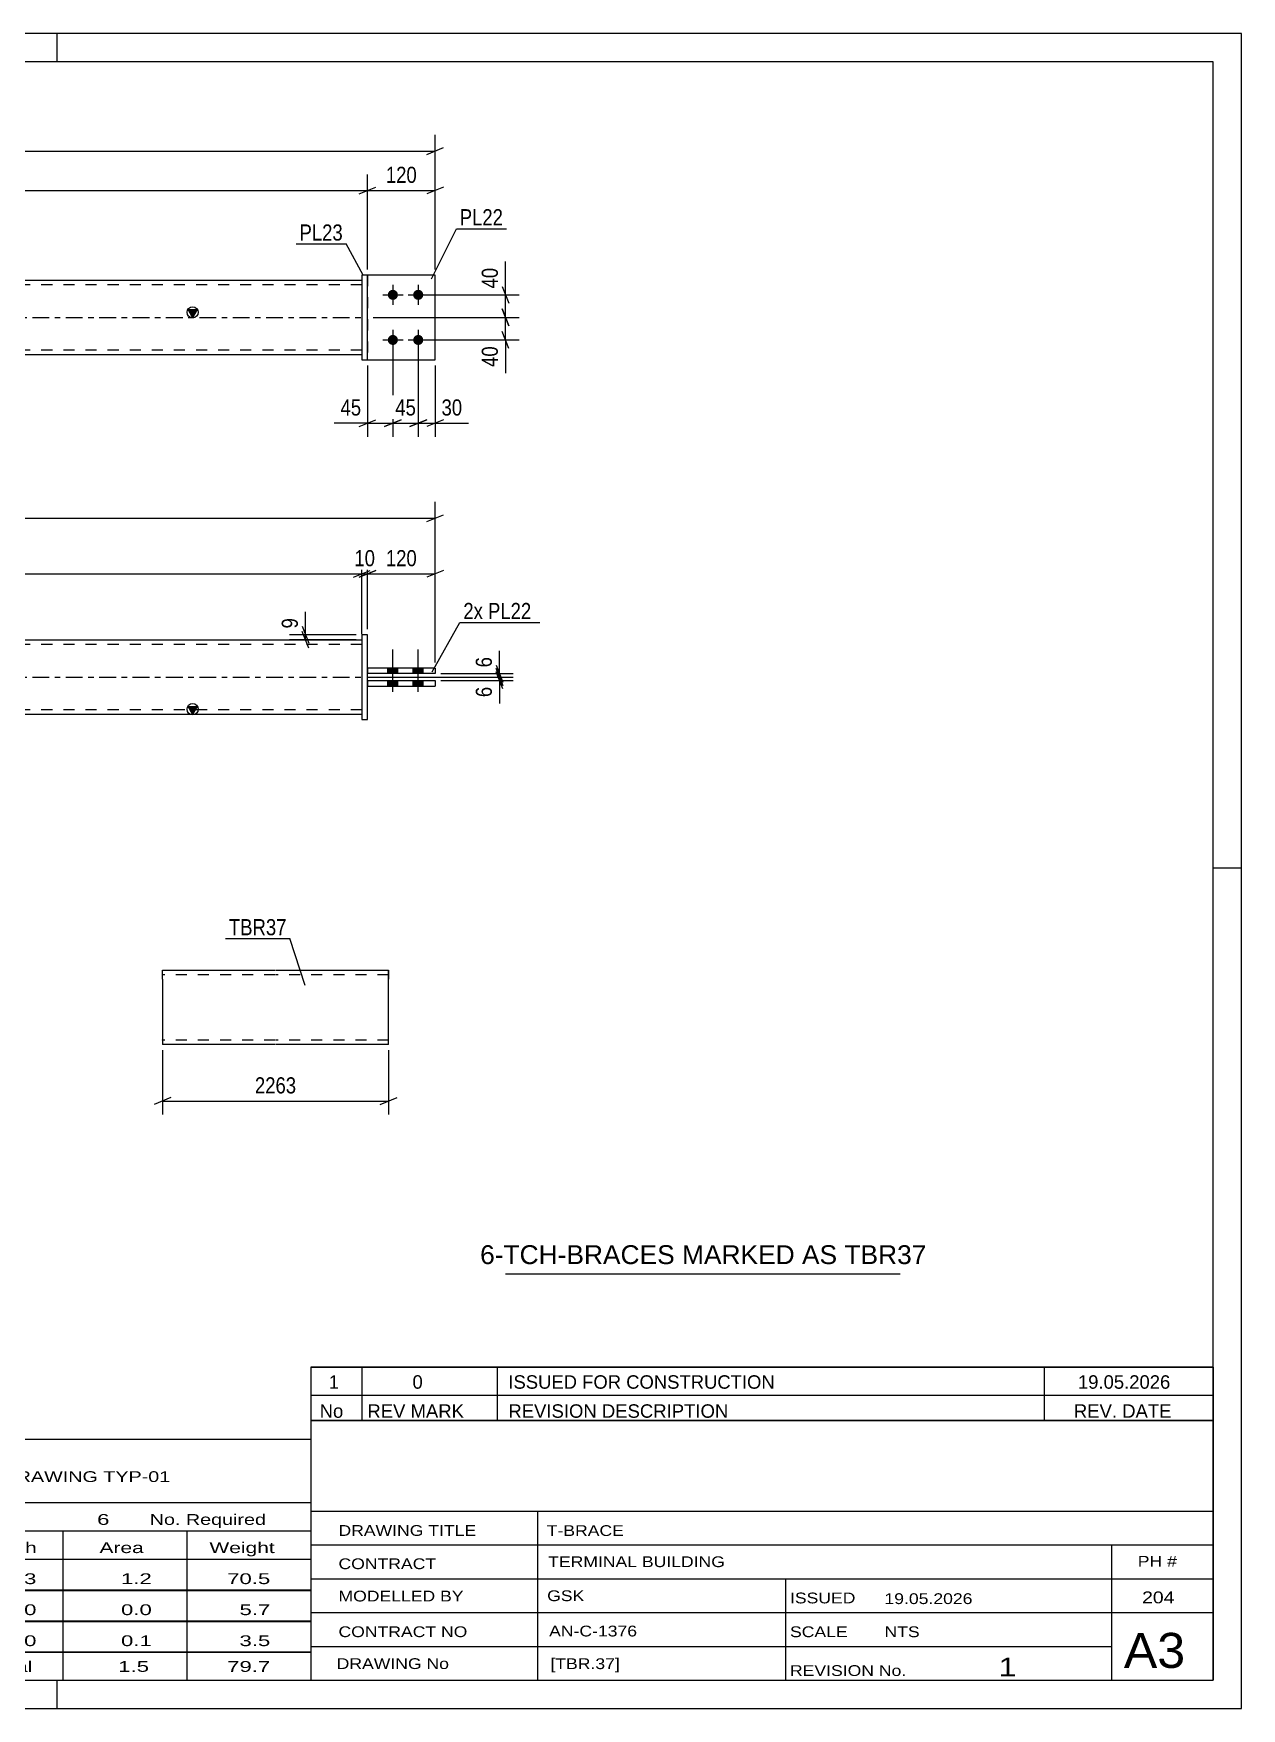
# Model space of a CAD drawing. Header units: millimetres. Extents: x 0 to 420, y 0 to 297.
# Drawn here: x 205.8 to 420, y 0 to 297 of the extents above; entities that cross this region are included whole.
import ezdxf

# ---------------------------------------------------------------- set-up
doc = ezdxf.new("R2010")
doc.units = ezdxf.units.MM
doc.linetypes.add('DXK_LINE_DOT2', pattern=[3.9198, 1.9599, -1.9599])
doc.linetypes.add('DXK_LINE_DOT3', pattern=[5.9187, 2.979, -0.9799, 0.9799, -0.9799])
doc.styles.add('Arial', font='arial.ttf', dxfattribs={"height": 0.2})
doc.styles.add('Arial Narrow', font='ARIALN.TTF', dxfattribs={"height": 0.2})

# ---------------------------------------------------------------- blocks, each defined once
blk = doc.blocks.new('Unknown-489684356-3837')
at = {"color": 7, "linetype": 'Continuous'}
blk.add_line((289.5, 77.05), (359.5, 77.05), dxfattribs=at)
at = {"color": 7, "style": 'Arial'}
blk.add_text('6-TCH-BRACES MARKED AS TBR37', height=3.3428, dxfattribs=at).set_placement((284.99, 78.8))
blk = doc.blocks.new('Unknown-489684356-1163')
at = {"color": 5, "linetype": 'Continuous'}
for p, q in [((420, 297), (0, 297)), ((210, 292), (210, 297)), ((420, 0), (420, 297)), ((415, 292), (5, 292)), ((415, 5), (415, 292)), ((420, 149), (415, 149)), ((5, 5), (415, 5)), ((210, 0), (210, 5)), ((0, 0), (420, 0))]:
    blk.add_line(p, q, dxfattribs=at)
blk = doc.blocks.new('Unknown-489684356-3834')
at = {"color": 7, "linetype": 'Continuous'}
for p, q in [((255, 51.05), (255, 5)), ((255, 51.05), (415, 51.05)), ((415, 51), (415, 5)), ((255, 35), (415, 35)), ((295.14, 35), (295.14, 5)), ((255, 29), (415, 29)), ((397, 5.05), (397, 28.9)), ((255, 23), (415, 23)), ((339.14, 23), (339.14, 5)), ((255, 17), (415, 17)), ((255, 11), (397, 11)), ((255, 5), (415, 5))]:
    blk.add_line(p, q, dxfattribs=at)
at = {"color": 7, "style": 'Arial Narrow'}
for s, height, width, p in [('DRAWING TITLE', 1.9089, 1.425378, (259.88, 30.61)), ('T-BRACE', 1.909, 1.425378, (296.81, 30.59)), ('TERMINAL BUILDING', 1.9089, 1.425378, (297.06, 25.07)), ('CONTRACT', 1.909, 1.425378, (259.88, 24.71)), ('MODELLED BY', 1.9089, 1.425378, (259.88, 18.98)), ('GSK', 1.909, 1.425378, (296.88, 19.04)), ('ISSUED', 1.909, 1.425378, (339.94, 18.64)), ('19.05.2026', 1.909, 1.425378, (356.69, 18.52)), ('CONTRACT NO', 1.9089, 1.425378, (259.88, 12.66)), ('AN-C-1376', 1.909, 1.425378, (297.23, 12.78)), ('SCALE', 1.909, 1.425378, (339.94, 12.65)), ('A3', 6.204, 1.25, (399.14, 7.2)), ('DRAWING No', 1.909, 1.425378, (259.56, 7)), ('[TBR.37]', 1.909, 1.425378, (297.46, 6.99)), ('1', 3.34, 1.5, (376.91, 5.68)), ('REVISION No.', 1.9089, 1.425378, (339.94, 5.77))]:
    blk.add_text(s, height=height, dxfattribs=dict(at, width=width)).set_placement(p)
at = {"color": 7, "linetype": 'Continuous', "style": 'Arial Narrow'}
for s, height, width, p in [('PH #', 1.909, 1.43, (401.6, 25.15)), ('204', 2.1, 1.43, (402.37, 18.65)), ('NTS', 1.909, 1.425378, (356.7, 12.65))]:
    blk.add_text(s, height=height, dxfattribs=dict(at, width=width)).set_placement(p)
blk = doc.blocks.new('Unknown-489684356-3835')
at = {"color": 7, "linetype": 'Continuous'}
for p, q in [((95, 47.75), (255, 47.75)), ((95, 36.5), (95, 47.75)), ((255, 47.75), (255, 36.5)), ((95, 36.5), (255, 36.5)), ((95, 36.5), (95, 31.5)), ((255, 36.5), (255, 31.5)), ((95, 31.5), (255, 31.5)), ((95, 31.5), (95, 26.5)), ((119, 31.5), (119, 26.5)), ((154.5, 31.5), (154.5, 26.5)), ((180.5, 31.5), (180.5, 26.5)), ((193.5, 31.5), (193.5, 26.5)), ((211, 31.5), (211, 26.5)), ((233, 31.5), (233, 26.5)), ((255, 31.5), (255, 26.5)), ((95, 26.5), (255, 26.5)), ((95, 26.45), (95, 21.05)), ((95, 26.45), (255, 26.45)), ((119, 26.5), (119, 21)), ((154.5, 26.5), (154.5, 21)), ((180.5, 26.5), (180.5, 21)), ((193.5, 26.5), (193.5, 21)), ((211, 26.5), (211, 21)), ((233, 26.5), (233, 21)), ((255, 26.45), (255, 21.05)), ((95, 21.05), (255, 21.05)), ((95, 20.95), (95, 15.55)), ((95, 20.95), (255, 20.95)), ((119, 21), (119, 15.5)), ((154.5, 21), (154.5, 15.5)), ((180.5, 21), (180.5, 15.5)), ((193.5, 21), (193.5, 15.5)), ((211, 21), (211, 15.5)), ((233, 21), (233, 15.5)), ((255, 20.95), (255, 15.55)), ((95, 15.55), (255, 15.55)), ((95, 15.45), (95, 10.05)), ((95, 15.45), (255, 15.45)), ((119, 15.5), (119, 10)), ((154.5, 15.5), (154.5, 10)), ((180.5, 15.5), (180.5, 10)), ((193.5, 15.5), (193.5, 10)), ((211, 15.5), (211, 10)), ((233, 15.5), (233, 10)), ((255, 15.45), (255, 10.05)), ((95, 10.05), (255, 10.05)), ((95, 10), (255, 10)), ((95, 10), (95, 5)), ((211, 10), (211, 5)), ((233, 10), (233, 5)), ((255, 10), (255, 5)), ((95, 5), (255, 5))]:
    blk.add_line(p, q, dxfattribs=at)
at = {"color": 7, "style": 'Arial Narrow'}
for s, height, width, p in [('GENERAL NOTES & WELD DETAILS :', 2.8633, 1.4, (96.15, 40.06)), ('REFER TYP DRAWING TYP-01', 1.9089, 1.6, (179.7, 40.16)), ("MATERIAL LIST FOR ASSEMBLY MK'D", 1.9089, 1.6, (96.15, 32.56)), ('TBR37', 1.909, 1.794707, (188.68, 32.47)), ('6', 1.91, 1.794707, (217.08, 32.56)), ('No. Required', 1.9089, 1.6, (226.41, 32.56)), ('Mark', 1.909, 1.7, (96.34, 27.5)), ('Profile', 1.909, 1.7, (129.41, 27.5)), ('Material', 1.909, 1.7, (159.54, 27.56)), ('No.', 1.909, 1.7, (184.5, 27.56)), ('Length', 1.909, 1.7, (195, 27.56)), ('Area', 1.909, 1.7, (217.5, 27.56)), ('Weight', 1.909, 1.7, (237, 27.56))]:
    blk.add_text(s, height=height, dxfattribs=dict(at, width=width)).set_placement(p)
at = {"color": 7, "linetype": 'Continuous', "style": 'Arial Narrow'}
for s, height, width, p in [('TBR37', 1.909, 1.794707, (96.5, 22.06)), ('SHS132*8', 1.909, 1.794707, (121, 22.06)), ('E350', 1.909, 1.794707, (160.74, 22.06)), ('1', 1.91, 1.794707, (184.86, 22.06)), ('2263', 1.909, 1.794707, (197.58, 22.06)), ('1.2', 1.909, 1.794707, (221.32, 22.06)), ('70.5', 1.909, 1.794707, (240.14, 22.06)), ('PL22', 1.909, 1.794707, (96.5, 16.56)), ('PL10*120', 1.909, 1.794707, (121, 16.56)), ('E350', 1.909, 1.794707, (160.74, 16.56)), ('4', 1.91, 1.794707, (184.86, 16.56)), ('150', 1.909, 1.794707, (199.77, 16.56)), ('0.0', 1.909, 1.794707, (221.32, 16.56)), ('5.7', 1.909, 1.794707, (242.33, 16.56)), ('PL23', 1.909, 1.794707, (96.5, 11.06)), ('PL10*150', 1.909, 1.794707, (121, 11.06)), ('E350', 1.909, 1.794707, (160.74, 11.06)), ('2', 1.91, 1.794707, (184.86, 11.06)), ('150', 1.909, 1.794707, (199.77, 11.06)), ('0.1', 1.909, 1.794707, (221.32, 11.06)), ('3.5', 1.909, 1.794707, (242.33, 11.06)), ('Total', 1.909, 1.7, (197.33, 6.5)), ('1.5', 1.909, 1.794707, (220.83, 6.5)), ('79.7', 1.909, 1.794707, (240.14, 6.5))]:
    blk.add_text(s, height=height, dxfattribs=dict(at, width=width)).set_placement(p)
blk = doc.blocks.new('Unknown-489684356-3836')
at = {"color": 7, "linetype": 'Continuous'}
for p, q in [((255, 60.55), (415, 60.55)), ((415, 60.55), (255, 60.55)), ((255, 60.55), (255, 55.55)), ((264, 60.55), (264, 55.55)), ((288, 60.55), (288, 55.55)), ((385, 60.55), (385, 55.55)), ((415, 60.55), (415, 55.55)), ((255, 55.55), (415, 55.55)), ((255, 55.55), (255, 51.05)), ((255, 55.55), (415, 55.55)), ((264, 55.55), (264, 51.05)), ((288, 55.55), (288, 51.05)), ((385, 55.55), (385, 51.05)), ((415, 55.55), (415, 51.05)), ((415, 51.05), (255, 51.05))]:
    blk.add_line(p, q, dxfattribs=at)
at = {"color": 7, "linetype": 'Continuous', "style": 'Arial Narrow'}
for s, height, width, p in [('1', 2.39, 1.196471, (258.16, 56.7)), ('0', 2.39, 1.196471, (273, 56.7)), ('ISSUED FOR CONSTRUCTION', 2.3861, 1.196471, (290, 56.7)), ('19.05.2026', 2.386, 1.196471, (391, 56.7)), ('No', 2.386, 1.2, (256.54, 51.55)), ('REV MARK', 2.386, 1.2, (265, 51.55)), ('REVISION DESCRIPTION', 2.3861, 1.2, (290, 51.55)), ('REV. DATE', 2.386, 1.2, (390.28, 51.55))]:
    blk.add_text(s, height=height, dxfattribs=dict(at, width=width)).set_placement(p)
blk = doc.blocks.new('Part-489684356-1456 - 1400')
at = {"color": 2, "linetype": 'Continuous'}
for p, q in [((277.02, 184.49), (265.02, 184.49)), ((265.02, 184.49), (265.02, 183.49)), ((277.02, 184.49), (277.02, 183.49)), ((277.02, 183.49), (265.02, 183.49))]:
    blk.add_line(p, q, dxfattribs=at)
blk = doc.blocks.new('Part-489684356-1476 - 1400')
at = {"linetype": 'Continuous'}
blk.add_hatch(color=2, dxfattribs=at).paths.add_polyline_path([(234.02, 176.29), (233.22, 177.69), (234.82, 177.69)])
at = {"color": 2, "linetype": 'Continuous'}
for p, q in [((87.92, 189.49), (175.92, 189.49)), ((176.02, 189.49), (264.02, 189.49)), ((87.92, 176.29), (175.92, 176.29)), ((176.02, 176.29), (264.02, 176.29)), ((234.02, 176.29), (233.22, 177.69)), ((233.22, 177.69), (234.82, 177.69)), ((234.82, 177.69), (234.02, 176.29))]:
    blk.add_line(p, q, dxfattribs=at)
at = {"color": 7, "linetype": 'DXK_LINE_DOT2'}
for p, q in [((87.92, 176.29), (87.92, 189.49)), ((175.92, 188.69), (87.92, 188.69)), ((264.02, 188.69), (176.02, 188.69)), ((264.02, 189.49), (264.02, 176.29)), ((175.92, 177.09), (87.92, 177.09)), ((264.02, 177.09), (176.02, 177.09))]:
    blk.add_line(p, q, dxfattribs=at)
at = {"color": 7, "linetype": 'DXK_LINE_DOT3'}
for p, q in [((87.92, 182.89), (175.92, 182.89)), ((176.02, 182.89), (264.02, 182.89))]:
    blk.add_line(p, q, dxfattribs=at)
at = {"color": 2, "linetype": 'Continuous'}
blk.add_circle((234.02, 177.19), 1, dxfattribs=at)
blk = doc.blocks.new('Bolt-489684356-1414 - 1400')
at = {"linetype": 'Continuous'}
for points in [[(270.42, 184.49), (268.62, 184.49), (268.62, 183.49), (270.42, 183.49)], [(270.42, 184.49), (268.62, 184.49), (268.62, 183.49), (270.42, 183.49)], [(274.92, 184.49), (273.12, 184.49), (273.12, 183.49), (274.92, 183.49)], [(274.92, 184.49), (273.12, 184.49), (273.12, 183.49), (274.92, 183.49)], [(270.42, 182.29), (268.62, 182.29), (268.62, 181.29), (270.42, 181.29)], [(270.42, 182.29), (268.62, 182.29), (268.62, 181.29), (270.42, 181.29)], [(274.92, 182.29), (273.12, 182.29), (273.12, 181.29), (274.92, 181.29)], [(274.92, 182.29), (273.12, 182.29), (273.12, 181.29), (274.92, 181.29)]]:
    blk.add_hatch(color=1, dxfattribs=at).paths.add_polyline_path(points)
at = {"color": 1, "linetype": 'Continuous'}
for p, q in [((269.52, 180.29), (269.52, 187.79)), ((269.52, 180.29), (269.52, 187.79)), ((274.02, 180.29), (274.02, 187.79)), ((274.02, 180.29), (274.02, 187.79)), ((268.62, 183.49), (268.62, 184.49)), ((268.62, 183.49), (268.62, 184.49)), ((270.42, 183.49), (270.42, 184.49)), ((270.42, 183.49), (270.42, 184.49)), ((273.12, 183.49), (273.12, 184.49)), ((273.12, 183.49), (273.12, 184.49)), ((274.92, 183.49), (274.92, 184.49)), ((274.92, 183.49), (274.92, 184.49)), ((268.62, 181.29), (268.62, 182.29)), ((268.62, 181.29), (268.62, 182.29)), ((270.42, 181.29), (270.42, 182.29)), ((270.42, 181.29), (270.42, 182.29)), ((273.12, 181.29), (273.12, 182.29)), ((273.12, 181.29), (273.12, 182.29)), ((274.92, 181.29), (274.92, 182.29)), ((274.92, 181.29), (274.92, 182.29))]:
    blk.add_line(p, q, dxfattribs=at)
blk = doc.blocks.new('Part-489684356-1451 - 1400')
at = {"color": 2, "linetype": 'Continuous'}
for p, q in [((265.02, 190.39), (264.02, 190.39)), ((264.02, 190.39), (264.02, 175.39)), ((265.02, 175.39), (265.02, 190.39)), ((264.02, 175.39), (265.02, 175.39))]:
    blk.add_line(p, q, dxfattribs=at)
blk = doc.blocks.new('Part-489684356-1461 - 1400')
at = {"color": 2, "linetype": 'Continuous'}
for p, q in [((265.02, 182.29), (265.02, 181.29)), ((265.02, 182.29), (277.02, 182.29)), ((265.02, 181.29), (277.02, 181.29)), ((277.02, 182.29), (277.02, 181.29))]:
    blk.add_line(p, q, dxfattribs=at)
blk = doc.blocks.new('Part-489684356-1747 - 1681')
at = {"linetype": 'Continuous'}
blk.add_hatch(color=2, dxfattribs=at).paths.add_polyline_path([(234.02, 246.66), (233.22, 248.06), (234.82, 248.06)])
at = {"color": 2, "linetype": 'Continuous'}
for p, q in [((87.92, 253.26), (175.92, 253.26)), ((176.02, 253.26), (264.02, 253.26)), ((234.02, 246.66), (233.22, 248.06)), ((233.22, 248.06), (234.82, 248.06)), ((234.82, 248.06), (234.02, 246.66)), ((87.92, 240.06), (175.92, 240.06)), ((176.02, 240.06), (264.02, 240.06))]:
    blk.add_line(p, q, dxfattribs=at)
at = {"color": 7, "linetype": 'DXK_LINE_DOT2'}
for p, q in [((87.92, 253.26), (87.92, 240.06)), ((175.92, 252.46), (87.92, 252.46)), ((264.02, 252.46), (176.02, 252.46)), ((264.02, 253.26), (264.02, 240.06)), ((175.92, 240.86), (87.92, 240.86)), ((264.02, 240.86), (176.02, 240.86))]:
    blk.add_line(p, q, dxfattribs=at)
at = {"color": 7, "linetype": 'DXK_LINE_DOT3'}
for p, q in [((87.92, 246.66), (175.92, 246.66)), ((176.02, 246.66), (264.02, 246.66))]:
    blk.add_line(p, q, dxfattribs=at)
at = {"color": 2, "linetype": 'Continuous'}
blk.add_circle((234.02, 247.56), 1, dxfattribs=at)
blk = doc.blocks.new('Bolt-489684356-1686 - 1681')
at = {"linetype": 'Continuous'}
for points in [[(269.52, 251.56, -1), (269.52, 249.76, -1)], [(274.02, 251.56, -1), (274.02, 249.76, -1)], [(269.52, 243.56, -1), (269.52, 241.76, -1)], [(274.02, 243.56, -1), (274.02, 241.76, -1)]]:
    blk.add_hatch(color=1, dxfattribs=at).paths.add_polyline_path(points)
at = {"color": 1, "linetype": 'Continuous'}
for p, q in [((269.52, 252.46), (269.52, 248.86)), ((274.02, 252.46), (274.02, 248.86)), ((267.72, 250.66), (271.32, 250.66)), ((272.22, 250.66), (275.82, 250.66)), ((269.52, 244.46), (269.52, 240.86)), ((274.02, 244.46), (274.02, 240.86)), ((267.72, 242.66), (271.32, 242.66)), ((272.22, 242.66), (275.82, 242.66))]:
    blk.add_line(p, q, dxfattribs=at)
blk = doc.blocks.new('Part-489684356-1712 - 1681')
at = {"color": 2, "linetype": 'Continuous'}
for p, q in [((265.02, 254.16), (264.02, 254.16)), ((264.02, 254.16), (264.02, 239.16)), ((265.02, 239.16), (265.02, 254.16)), ((264.02, 239.16), (265.02, 239.16))]:
    blk.add_line(p, q, dxfattribs=at)
blk = doc.blocks.new('Part-489684356-1737 - 1681')
at = {"color": 2, "linetype": 'Continuous'}
for p, q in [((277.02, 254.16), (265.02, 254.16)), ((277.02, 239.16), (277.02, 254.16)), ((265.02, 239.16), (277.02, 239.16))]:
    blk.add_line(p, q, dxfattribs=at)
at = {"color": 7, "linetype": 'DXK_LINE_DOT2'}
blk.add_line((265.02, 254.16), (265.02, 239.16), dxfattribs=at)
blk = doc.blocks.new('Part-489684356-1742 - 1681')
at = {"color": 7, "linetype": 'DXK_LINE_DOT2'}
for p, q in [((277.02, 254.16), (265.02, 254.16)), ((265.02, 254.16), (265.02, 239.16)), ((277.02, 239.16), (277.02, 254.16)), ((265.02, 239.16), (277.02, 239.16))]:
    blk.add_line(p, q, dxfattribs=at)
blk = doc.blocks.new('Part-489684356-2300 - 2292')
at = {"color": 2, "linetype": 'Continuous'}
for p, q in [((228.67, 129.31), (228.67, 130.91)), ((228.67, 130.91), (248.67, 130.91)), ((248.77, 130.91), (268.77, 130.91)), ((268.77, 130.91), (268.77, 129.31)), ((228.67, 129.31), (228.67, 117.71)), ((268.77, 117.71), (268.77, 129.31)), ((248.67, 117.71), (228.67, 117.71)), ((268.77, 117.71), (248.77, 117.71))]:
    blk.add_line(p, q, dxfattribs=at)
at = {"color": 7, "linetype": 'DXK_LINE_DOT2'}
for p, q in [((268.77, 129.31), (268.77, 130.79)), ((248.67, 130.11), (228.67, 130.11)), ((268.77, 130.11), (248.77, 130.11)), ((228.67, 118.51), (228.67, 118.58)), ((248.67, 118.51), (228.67, 118.51)), ((268.77, 118.51), (248.77, 118.51)), ((268.77, 118.51), (268.77, 118.58))]:
    blk.add_line(p, q, dxfattribs=at)
blk = doc.blocks.new('StraightDimension-489684356-1602 - 1400')
at = {"color": 7, "linetype": 'Continuous'}
for p, q in [((287.83, 184.39), (289.03, 181.39)), ((265.02, 182.89), (290.83, 182.89)), ((278.02, 182.29), (290.83, 182.29)), ((289.03, 180.79), (287.83, 183.79)), ((288.43, 182.29), (288.43, 182.89))]:
    blk.add_line(p, q, dxfattribs=at)
at = {"color": 0}
blk.add_wipeout([(287.68, 181.76), (283.48, 181.76), (283.48, 178.73), (287.68, 178.73)], dxfattribs=at)
at = {"color": 7, "linetype": 'Continuous'}
blk.add_line((288.43, 182.29), (288.43, 178.21), dxfattribs=at)
blk.add_line((288.43, 182.29), (288.43, 178.21), dxfattribs=at)
at = {"color": 3, "style": 'Arial Narrow'}
blk.add_text('6', height=2.86, rotation=90.0002, dxfattribs=at).set_placement((287.08, 179.33))
blk = doc.blocks.new('StraightDimension-489684356-1591 - 1400')
at = {"color": 7, "linetype": 'Continuous'}
for p, q in [((74.92, 185.49), (74.92, 213.93)), ((277.02, 185.49), (277.02, 213.93)), ((76.42, 211.68), (73.42, 210.48)), ((74.92, 211.08), (277.02, 211.08)), ((275.52, 210.48), (278.52, 211.68))]:
    blk.add_line(p, q, dxfattribs=at)
at = {"color": 0}
blk.add_wipeout([(180.23, 211.83), (180.23, 216.03), (171.72, 216.03), (171.72, 211.83)], dxfattribs=at)
at = {"color": 3, "style": 'Arial Narrow'}
blk.add_text('2523', height=2.863, dxfattribs=at).set_placement((172.32, 212.43))
blk = doc.blocks.new('StraightDimension-489684356-1501 - 1400')
at = {"color": 7, "linetype": 'Continuous'}
for p, q in [((265.02, 191.39), (265.02, 204.04)), ((277.02, 185.49), (277.02, 204.04)), ((263.52, 200.59), (266.52, 201.79)), ((265.02, 201.19), (277.02, 201.19)), ((278.52, 201.79), (275.52, 200.59))]:
    blk.add_line(p, q, dxfattribs=at)
at = {"color": 0}
blk.add_wipeout([(274.37, 201.94), (274.37, 206.14), (267.68, 206.14), (267.68, 201.94)], dxfattribs=at)
at = {"color": 3, "style": 'Arial Narrow'}
blk.add_text('120', height=2.863, dxfattribs=at).set_placement((268.28, 202.54))
blk = doc.blocks.new('StraightDimension-489684356-1517 - 1400')
at = {"color": 7, "linetype": 'Continuous'}
for p, q in [((87.92, 190.49), (87.92, 204.04)), ((264.02, 190.49), (264.02, 204.04)), ((89.42, 201.79), (86.42, 200.59)), ((87.92, 201.19), (264.02, 201.19)), ((262.52, 200.59), (265.52, 201.79))]:
    blk.add_line(p, q, dxfattribs=at)
at = {"color": 0}
blk.add_wipeout([(180.23, 201.94), (180.23, 206.14), (171.72, 206.14), (171.72, 201.94)], dxfattribs=at)
at = {"color": 3, "style": 'Arial Narrow'}
blk.add_text('2263', height=2.863, dxfattribs=at).set_placement((172.32, 202.54))
blk = doc.blocks.new('StraightDimension-489684356-1547 - 1400')
at = {"color": 7, "linetype": 'Continuous'}
for p, q in [((264.02, 190.49), (264.02, 204.04)), ((265.02, 191.39), (265.02, 204.04)), ((262.52, 200.59), (265.52, 201.79)), ((266.52, 201.79), (263.52, 200.59)), ((264.02, 201.19), (265.02, 201.19))]:
    blk.add_line(p, q, dxfattribs=at)
at = {"color": 0}
blk.add_wipeout([(266.95, 201.94), (266.95, 206.14), (262.1, 206.14), (262.1, 201.94)], dxfattribs=at)
at = {"color": 3, "style": 'Arial Narrow'}
blk.add_text('10', height=2.863, dxfattribs=at).set_placement((262.7, 202.54))
blk = doc.blocks.new('StraightDimension-489684356-1618 - 1400')
at = {"color": 7, "linetype": 'Continuous'}
for p, q in [((287.83, 184.99), (289.03, 181.99)), ((289.03, 181.39), (287.83, 184.39)), ((265.02, 182.89), (290.83, 182.89)), ((278.02, 183.49), (290.83, 183.49)), ((288.43, 182.89), (288.43, 183.49))]:
    blk.add_line(p, q, dxfattribs=at)
at = {"color": 0}
blk.add_wipeout([(287.68, 187.04), (283.48, 187.04), (283.48, 184.01), (287.68, 184.01)], dxfattribs=at)
at = {"color": 7, "linetype": 'Continuous'}
blk.add_line((288.43, 183.49), (288.43, 187.56), dxfattribs=at)
blk.add_line((288.43, 183.49), (288.43, 187.56), dxfattribs=at)
at = {"color": 3, "style": 'Arial Narrow'}
blk.add_text('6', height=2.86, rotation=90.0002, dxfattribs=at).set_placement((287.08, 184.61))
blk = doc.blocks.new('StraightDimension-489684356-1635 - 1400')
at = {"color": 7, "linetype": 'Continuous'}
for p, q in [((263.02, 190.39), (251.17, 190.39)), ((253.42, 191.89), (254.62, 188.89)), ((254.62, 187.99), (253.42, 190.99)), ((254.02, 189.49), (254.02, 190.39)), ((263.02, 189.49), (251.17, 189.49))]:
    blk.add_line(p, q, dxfattribs=at)
at = {"color": 0}
blk.add_wipeout([(253.27, 193.94), (249.07, 193.94), (249.07, 190.91), (253.27, 190.91)], dxfattribs=at)
at = {"color": 7, "linetype": 'Continuous'}
blk.add_line((254.02, 190.39), (254.02, 194.46), dxfattribs=at)
blk.add_line((254.02, 190.39), (254.02, 194.46), dxfattribs=at)
at = {"color": 3, "style": 'Arial Narrow'}
blk.add_text('9', height=2.86, rotation=90.0002, dxfattribs=at).set_placement((252.67, 191.51))
blk = doc.blocks.new('StraightDimension-489684356-1750 - 1681')
at = {"color": 7, "linetype": 'Continuous'}
for p, q in [((269.52, 241.66), (269.52, 225.51)), ((265.02, 238.16), (265.02, 225.51)), ((263.52, 227.31), (266.52, 228.51)), ((265.02, 227.91), (269.52, 227.91)), ((271.02, 228.51), (268.02, 227.31))]:
    blk.add_line(p, q, dxfattribs=at)
at = {"color": 0}
blk.add_wipeout([(264.5, 228.66), (264.5, 232.86), (259.64, 232.86), (259.64, 228.66)], dxfattribs=at)
at = {"color": 7, "linetype": 'Continuous'}
blk.add_line((265.02, 227.91), (259.12, 227.91), dxfattribs=at)
blk.add_line((265.02, 227.91), (259.12, 227.91), dxfattribs=at)
at = {"color": 3, "style": 'Arial Narrow'}
blk.add_text('45', height=2.863, dxfattribs=at).set_placement((260.24, 229.26))
blk = doc.blocks.new('StraightDimension-489684356-1772 - 1681')
at = {"color": 7, "linetype": 'Continuous'}
for p, q in [((269.52, 241.66), (269.52, 225.51)), ((274.02, 241.66), (274.02, 225.51)), ((268.02, 227.31), (271.02, 228.51)), ((269.52, 227.91), (274.02, 227.91)), ((275.52, 228.51), (272.52, 227.31))]:
    blk.add_line(p, q, dxfattribs=at)
at = {"color": 0}
blk.add_wipeout([(274.2, 228.66), (274.2, 232.86), (269.35, 232.86), (269.35, 228.66)], dxfattribs=at)
at = {"color": 3, "style": 'Arial Narrow'}
blk.add_text('45', height=2.863, dxfattribs=at).set_placement((269.95, 229.26))
blk = doc.blocks.new('StraightDimension-489684356-1788 - 1681')
at = {"color": 7, "linetype": 'Continuous'}
for p, q in [((274.02, 241.66), (274.02, 225.51)), ((277.02, 238.16), (277.02, 225.51)), ((272.52, 227.31), (275.52, 228.51)), ((274.02, 227.91), (277.02, 227.91)), ((278.52, 228.51), (275.52, 227.31))]:
    blk.add_line(p, q, dxfattribs=at)
at = {"color": 0}
blk.add_wipeout([(282.41, 228.66), (282.41, 232.86), (277.55, 232.86), (277.55, 228.66)], dxfattribs=at)
at = {"color": 7, "linetype": 'Continuous'}
blk.add_line((277.02, 227.91), (282.93, 227.91), dxfattribs=at)
blk.add_line((277.02, 227.91), (282.93, 227.91), dxfattribs=at)
at = {"color": 3, "style": 'Arial Narrow'}
blk.add_text('30', height=2.863, dxfattribs=at).set_placement((278.15, 229.26))
blk = doc.blocks.new('StraightDimension-489684356-1808 - 1681')
at = {"color": 7, "linetype": 'Continuous'}
for p, q in [((266.02, 246.66), (291.89, 246.66)), ((288.89, 248.16), (290.09, 245.16)), ((289.49, 242.66), (289.49, 246.66)), ((290.09, 241.16), (288.89, 244.16)), ((275.02, 242.66), (291.89, 242.66))]:
    blk.add_line(p, q, dxfattribs=at)
at = {"color": 0}
blk.add_wipeout([(288.74, 242.14), (284.54, 242.14), (284.54, 237.28), (288.74, 237.28)], dxfattribs=at)
at = {"color": 7, "linetype": 'Continuous'}
blk.add_line((289.49, 242.66), (289.49, 236.76), dxfattribs=at)
blk.add_line((289.49, 242.66), (289.49, 236.76), dxfattribs=at)
at = {"color": 3, "style": 'Arial Narrow'}
blk.add_text('40', height=2.863, rotation=90.0002, dxfattribs=at).set_placement((288.14, 237.88))
blk = doc.blocks.new('StraightDimension-489684356-1817 - 1681')
at = {"color": 7, "linetype": 'Continuous'}
for p, q in [((275.02, 250.66), (291.89, 250.66)), ((288.89, 252.16), (290.09, 249.16)), ((289.49, 246.66), (289.49, 250.66)), ((266.02, 246.66), (291.89, 246.66)), ((290.09, 245.16), (288.89, 248.16))]:
    blk.add_line(p, q, dxfattribs=at)
at = {"color": 0}
blk.add_wipeout([(288.74, 256.04), (284.54, 256.04), (284.54, 251.19), (288.74, 251.19)], dxfattribs=at)
at = {"color": 7, "linetype": 'Continuous'}
blk.add_line((289.49, 250.66), (289.49, 256.57), dxfattribs=at)
blk.add_line((289.49, 250.66), (289.49, 256.57), dxfattribs=at)
at = {"color": 3, "style": 'Arial Narrow'}
blk.add_text('40', height=2.863, rotation=90.0002, dxfattribs=at).set_placement((288.14, 251.79))
blk = doc.blocks.new('StraightDimension-489684356-1932 - 1681')
at = {"color": 7, "linetype": 'Continuous'}
for p, q in [((76.42, 276.76), (73.42, 275.56)), ((74.92, 255.16), (74.92, 279.01)), ((275.52, 275.56), (278.52, 276.76)), ((277.02, 255.16), (277.02, 279.01)), ((74.92, 276.16), (277.02, 276.16))]:
    blk.add_line(p, q, dxfattribs=at)
at = {"color": 0}
blk.add_wipeout([(180.23, 276.91), (180.23, 281.11), (171.72, 281.11), (171.72, 276.91)], dxfattribs=at)
at = {"color": 3, "style": 'Arial Narrow'}
blk.add_text('2523', height=2.863, dxfattribs=at).set_placement((172.32, 277.51))
blk = doc.blocks.new('StraightDimension-489684356-1974 - 1681')
at = {"color": 7, "linetype": 'Continuous'}
for p, q in [((86.92, 255.16), (86.92, 272.01)), ((265.02, 255.16), (265.02, 272.01)), ((88.42, 269.76), (85.42, 268.56)), ((86.92, 269.16), (265.02, 269.16)), ((263.52, 268.56), (266.52, 269.76))]:
    blk.add_line(p, q, dxfattribs=at)
at = {"color": 0}
blk.add_wipeout([(180.23, 269.91), (180.23, 274.11), (171.72, 274.11), (171.72, 269.91)], dxfattribs=at)
at = {"color": 3, "style": 'Arial Narrow'}
blk.add_text('2283', height=2.863, dxfattribs=at).set_placement((172.32, 270.51))
blk = doc.blocks.new('StraightDimension-489684356-1999 - 1681')
at = {"color": 7, "linetype": 'Continuous'}
for p, q in [((265.02, 255.16), (265.02, 272.01)), ((277.02, 255.16), (277.02, 272.01)), ((263.52, 268.56), (266.52, 269.76)), ((265.02, 269.16), (277.02, 269.16)), ((278.52, 269.76), (275.52, 268.56))]:
    blk.add_line(p, q, dxfattribs=at)
at = {"color": 0}
blk.add_wipeout([(274.37, 269.91), (274.37, 274.11), (267.68, 274.11), (267.68, 269.91)], dxfattribs=at)
at = {"color": 3, "style": 'Arial Narrow'}
blk.add_text('120', height=2.863, dxfattribs=at).set_placement((268.28, 270.51))
blk = doc.blocks.new('StraightDimension-489684356-2304 - 2292')
at = {"color": 7, "linetype": 'Continuous'}
for p, q in [((228.67, 116.71), (228.67, 105.31)), ((268.77, 116.71), (268.77, 105.31)), ((230.17, 108.31), (227.17, 107.11)), ((228.67, 107.71), (268.77, 107.71)), ((267.27, 107.11), (270.27, 108.31))]:
    blk.add_line(p, q, dxfattribs=at)
at = {"color": 0}
blk.add_wipeout([(252.98, 108.46), (252.98, 112.66), (244.46, 112.66), (244.46, 108.46)], dxfattribs=at)
at = {"color": 3, "style": 'Arial Narrow'}
blk.add_text('2263', height=2.863, dxfattribs=at).set_placement((245.06, 109.06))
blk = doc.blocks.new('MarkSet-489684356-1672 - 1400')
at = {"color": 0}
blk.add_wipeout([(285.49, 193.17), (285.49, 196.17), (282.02, 196.17), (282.02, 193.17)], dxfattribs=at)
blk.add_wipeout([(285.49, 193.17), (285.49, 196.17), (282.02, 196.17), (282.02, 193.17)], dxfattribs=at)
at = {"color": 30, "linetype": 'Continuous'}
blk.add_line((276.52, 183.79), (281.42, 192.57), dxfattribs=at)
at = {"color": 0}
blk.add_wipeout([(294.07, 193.17), (294.07, 196.17), (286.39, 196.17), (286.39, 193.17)], dxfattribs=at)
blk.add_wipeout([(294.07, 193.17), (294.07, 196.17), (286.39, 196.17), (286.39, 193.17)], dxfattribs=at)
at = {"color": 30, "linetype": 'Continuous'}
blk.add_line((281.42, 192.57), (295.57, 192.57), dxfattribs=at)
at = {"color": 3, "style": 'Arial Narrow'}
for s, p in [('2x', (282.02, 193.17)), ('PL22', (286.39, 193.17))]:
    blk.add_text(s, height=2.863, dxfattribs=at).set_placement(p)
blk = doc.blocks.new('Mark-489684356-1708 - 1681')
at = {"color": 0}
blk.add_wipeout([(260.65, 260.28), (260.65, 263.28), (252.97, 263.28), (252.97, 260.28)], dxfattribs=at)
blk.add_wipeout([(260.65, 260.28), (260.65, 263.28), (252.97, 263.28), (252.97, 260.28)], dxfattribs=at)
at = {"color": 30, "linetype": 'Continuous'}
for p in [(252.37, 259.68), (264.24, 254.16)]:
    blk.add_line(p, (261.25, 259.68), dxfattribs=at)
at = {"color": 3, "style": 'Arial Narrow'}
blk.add_text('PL23', height=2.863, dxfattribs=at).set_placement((252.97, 260.28))
blk = doc.blocks.new('Mark-489684356-3360 - 1681')
at = {"color": 0}
blk.add_wipeout([(289.05, 262.99), (289.05, 265.99), (281.38, 265.99), (281.38, 262.99)], dxfattribs=at)
blk.add_wipeout([(289.05, 262.99), (289.05, 265.99), (281.38, 265.99), (281.38, 262.99)], dxfattribs=at)
at = {"color": 30, "linetype": 'Continuous'}
for p, q in [((276.4, 253.5), (280.78, 262.39)), ((280.78, 262.39), (289.65, 262.39))]:
    blk.add_line(p, q, dxfattribs=at)
at = {"color": 3, "style": 'Arial Narrow'}
blk.add_text('PL22', height=2.863, dxfattribs=at).set_placement((281.38, 262.99))
blk = doc.blocks.new('Mark-489684356-2296 - 2292')
at = {"color": 0}
blk.add_wipeout([(250.68, 137.11), (250.68, 140.11), (240.45, 140.11), (240.45, 137.11)], dxfattribs=at)
blk.add_wipeout([(250.68, 137.11), (250.68, 140.11), (240.45, 140.11), (240.45, 137.11)], dxfattribs=at)
at = {"color": 30, "linetype": 'Continuous'}
for p in [(239.85, 136.51), (253.99, 128.2)]:
    blk.add_line(p, (251.28, 136.51), dxfattribs=at)
at = {"color": 3, "style": 'Arial Narrow'}
blk.add_text('TBR37', height=2.863, dxfattribs=at).set_placement((240.45, 137.11))

msp = doc.modelspace()

# ---------------------------------------------------------------- block references
for name in ['Unknown-489684356-1163', 'Part-489684356-1747 - 1681', 'Part-489684356-1712 - 1681', 'Part-489684356-1737 - 1681', 'Part-489684356-1742 - 1681', 'Bolt-489684356-1686 - 1681', 'Part-489684356-1451 - 1400', 'Part-489684356-1476 - 1400', 'Bolt-489684356-1414 - 1400', 'Part-489684356-1456 - 1400', 'Part-489684356-1461 - 1400', 'Part-489684356-2300 - 2292', 'Unknown-489684356-3837', 'Unknown-489684356-3836', 'Unknown-489684356-3834', 'Unknown-489684356-3835']:
    msp.add_blockref(name, (0, 0))

# ---------------------------------------------------------------- next in the draw order: block references
for name in ['StraightDimension-489684356-1750 - 1681', 'StraightDimension-489684356-1602 - 1400', 'Mark-489684356-2296 - 2292', 'StraightDimension-489684356-2304 - 2292']:
    msp.add_blockref(name, (0, 0))

# ---------------------------------------------------------------- next in the draw order: block references
for name in ['StraightDimension-489684356-1772 - 1681', 'StraightDimension-489684356-1591 - 1400']:
    msp.add_blockref(name, (0, 0))

# ---------------------------------------------------------------- next in the draw order: block references
for name in ['StraightDimension-489684356-1788 - 1681', 'StraightDimension-489684356-1501 - 1400']:
    msp.add_blockref(name, (0, 0))

# ---------------------------------------------------------------- next in the draw order: block references
for name in ['StraightDimension-489684356-1808 - 1681', 'StraightDimension-489684356-1517 - 1400', 'StraightDimension-489684356-1618 - 1400']:
    msp.add_blockref(name, (0, 0))

# ---------------------------------------------------------------- next in the draw order: block references
for name in ['StraightDimension-489684356-1817 - 1681', 'StraightDimension-489684356-1547 - 1400', 'MarkSet-489684356-1672 - 1400']:
    msp.add_blockref(name, (0, 0))

# ---------------------------------------------------------------- next in the draw order: block references
for name in ['StraightDimension-489684356-1932 - 1681', 'StraightDimension-489684356-1635 - 1400']:
    msp.add_blockref(name, (0, 0))

# ---------------------------------------------------------------- next in the draw order: block references
msp.add_blockref('StraightDimension-489684356-1974 - 1681', (0, 0))

# ---------------------------------------------------------------- next in the draw order: block references
msp.add_blockref('StraightDimension-489684356-1999 - 1681', (0, 0))

# ---------------------------------------------------------------- next in the draw order: block references
for name in ['Mark-489684356-3360 - 1681', 'Mark-489684356-1708 - 1681']:
    msp.add_blockref(name, (0, 0))

doc.saveas('drawing.dxf')
